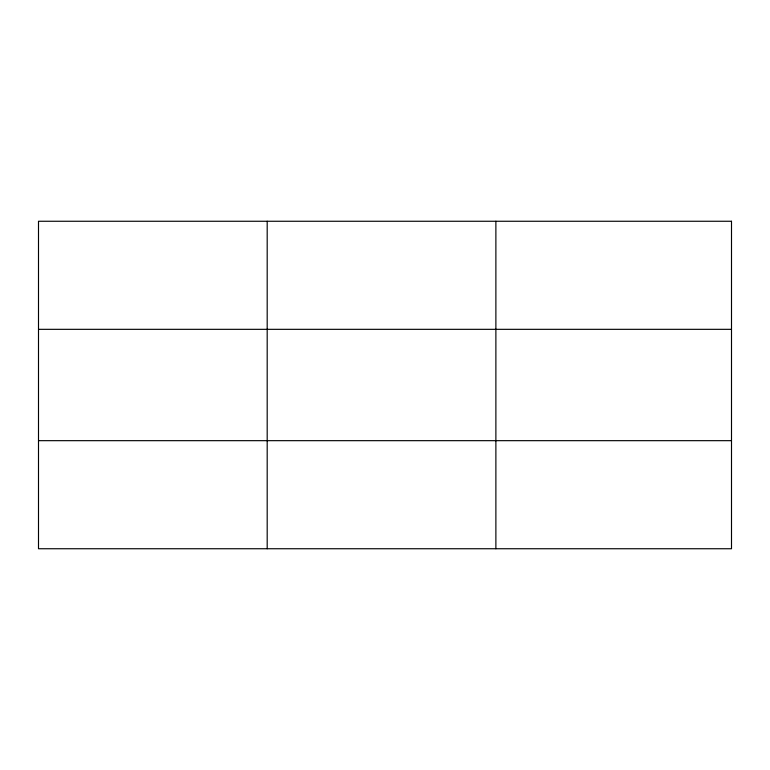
<?xml version="1.0" encoding="UTF-8"?>
<svg xmlns="http://www.w3.org/2000/svg" width="770" height="770" viewBox="0 0 770 770"><rect width="100%" height="100%" fill="white"/><g stroke="black" fill="none" stroke-linecap="round" stroke-linejoin="round"><path stroke-width="1.16" d="M495.88 548.74L495.88 221.26M38.5 329.329L731.5 329.329M38.5 440.671L731.5 440.671M267.19 221.26L267.19 548.74M731.5 221.26L731.5 548.74L38.5 548.74L38.5 221.26L731.5 221.26"/></g></svg>
